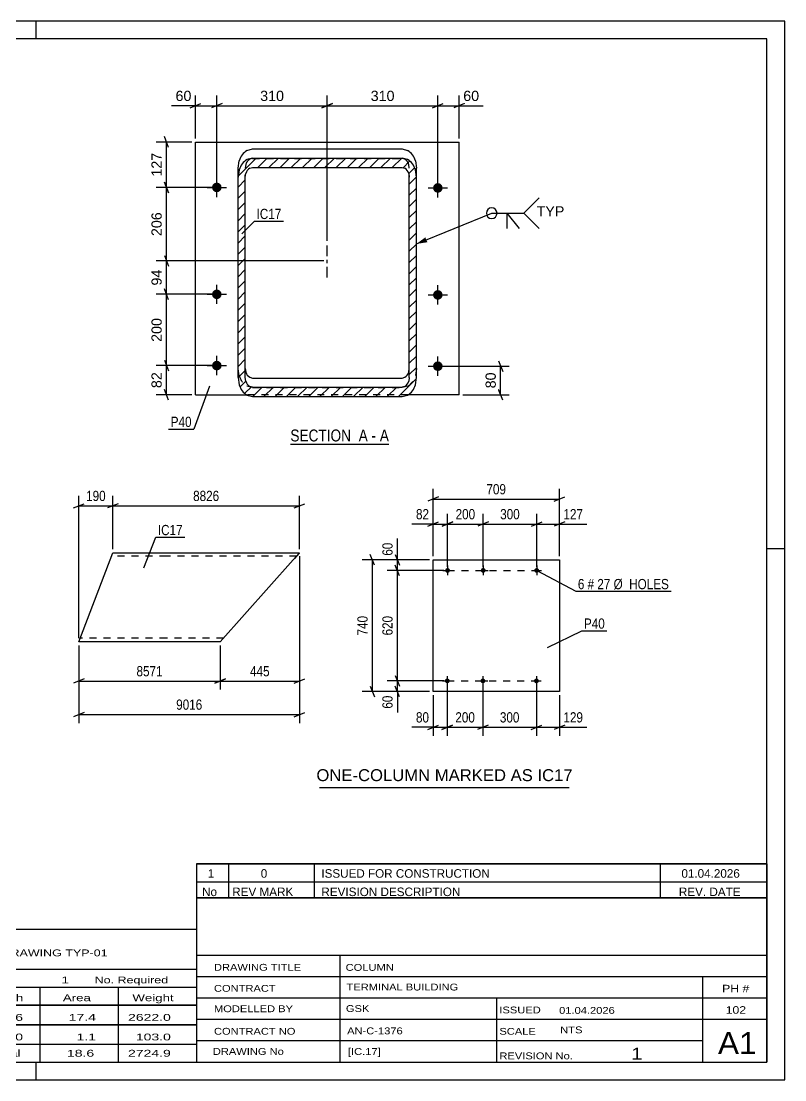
# Model space of a CAD drawing. Header units: millimetres. Extents: x 0 to 420, y 0 to 297.
# Drawn here: x 205.8 to 420, y 0 to 297 of the extents above; entities that cross this region are included whole.
import ezdxf

# ---------------------------------------------------------------- set-up
doc = ezdxf.new("R2010")
doc.units = ezdxf.units.MM
doc.linetypes.add('DXK_LINE_DOT2', pattern=[3.9198, 1.9599, -1.9599])
doc.linetypes.add('DXK_LINE_DOT3', pattern=[5.9187, 2.979, -0.9799, 0.9799, -0.9799])
doc.styles.add('Arial', font='ARIAL.TTF', dxfattribs={"height": 0.2})
doc.styles.add('Arial Narrow', font='ARIALN.TTF', dxfattribs={"height": 0.2})

# ---------------------------------------------------------------- blocks, each defined once
blk = doc.blocks.new('Unknown-762327961-1129')
at = {"color": 5, "linetype": 'Continuous'}
for p, q in [((420, 297), (0, 297)), ((210, 292), (210, 297)), ((420, 0), (420, 297)), ((415, 292), (5, 292)), ((415, 5), (415, 292)), ((420, 149), (415, 149)), ((5, 5), (415, 5)), ((210, 0), (210, 5)), ((0, 0), (420, 0))]:
    blk.add_line(p, q, dxfattribs=at)
blk = doc.blocks.new('Unknown-762327961-17 - 3512')
at = {"color": 6, "linetype": 'Continuous'}
blk.add_line((281.31, 178.35), (308.96, 178.35), dxfattribs=at)
at = {"color": 0, "linetype": 'Continuous'}
blk.add_wipeout([(299.42, 179.1), (299.42, 182.6), (281.31, 182.6), (281.31, 179.1)], dxfattribs=at)
at = {"color": 7, "linetype": 'Continuous', "style": 'Arial Narrow'}
blk.add_text('SECTION ', height=3.34, dxfattribs=at).set_placement((281.31, 179.1))
at = {"color": 0, "linetype": 'Continuous'}
blk.add_wipeout([(303.03, 179.1), (303.03, 182.6), (300.47, 182.6), (300.47, 179.1)], dxfattribs=at)
blk.add_wipeout([(305.35, 179.1), (305.35, 182.6), (304.08, 182.6), (304.08, 179.1)], dxfattribs=at)
at = {"color": 7, "linetype": 'Continuous', "style": 'Arial Narrow'}
blk.add_text('A', height=3.34, dxfattribs=at).set_placement((300.47, 179.1))
at = {"color": 0, "linetype": 'Continuous'}
blk.add_wipeout([(308.96, 179.1), (308.96, 182.6), (306.4, 182.6), (306.4, 179.1)], dxfattribs=at)
at = {"color": 7, "linetype": 'Continuous', "style": 'Arial Narrow'}
for s, p in [('A', (306.4, 179.1)), ('-', (304.08, 179.1))]:
    blk.add_text(s, height=3.34, dxfattribs=at).set_placement(p)
blk = doc.blocks.new('Part-762327961-3057 - 3056')
at = {"color": 2, "linetype": 'Continuous'}
for p, q in [((321.32, 108.91), (321.32, 145.91)), ((321.32, 145.91), (356.77, 145.91)), ((356.77, 145.91), (356.77, 108.91)), ((356.77, 108.91), (321.32, 108.91))]:
    blk.add_line(p, q, dxfattribs=at)
blk = doc.blocks.new('Bolt-762327961-3058 - 3056')
at = {"linetype": 'Continuous'}
for points in [[(325.4, 143.59, -1), (325.4, 142.24, -1)], [(335.4, 143.59, -1), (335.4, 142.24, -1)], [(350.4, 143.59, -1), (350.4, 142.24, -1)]]:
    blk.add_hatch(color=1, dxfattribs=at).paths.add_polyline_path(points)
at = {"color": 1, "linetype": 'Continuous'}
for p, q in [((324.05, 142.91), (326.75, 142.91)), ((325.4, 144.26), (325.4, 141.56)), ((334.05, 142.91), (336.75, 142.91)), ((335.4, 144.26), (335.4, 141.56)), ((349.05, 142.91), (351.75, 142.91)), ((350.4, 144.26), (350.4, 141.56))]:
    blk.add_line(p, q, dxfattribs=at)
blk = doc.blocks.new('Bolt-762327961-3059 - 3056')
at = {"linetype": 'Continuous'}
for points in [[(325.32, 112.59, -1), (325.32, 111.24, -1)], [(335.32, 112.59, -1), (335.32, 111.24, -1)], [(350.32, 112.59, -1), (350.32, 111.24, -1)]]:
    blk.add_hatch(color=1, dxfattribs=at).paths.add_polyline_path(points)
at = {"color": 1, "linetype": 'Continuous'}
for p, q in [((325.32, 113.26), (325.32, 110.56)), ((335.32, 113.26), (335.32, 110.56)), ((350.32, 113.26), (350.32, 110.56)), ((323.97, 111.91), (326.67, 111.91)), ((333.97, 111.91), (336.67, 111.91)), ((348.97, 111.91), (351.67, 111.91))]:
    blk.add_line(p, q, dxfattribs=at)
blk = doc.blocks.new('Part-762327961-3066 - 3065')
at = {"color": 2, "linetype": 'Continuous'}
for p, q in [((222, 122.89), (231.52, 147.89)), ((231.52, 147.89), (246.52, 147.89)), ((246.62, 147.89), (283.87, 147.89)), ((282.09, 145.89), (261.62, 122.89)), ((282.09, 145.89), (283.87, 147.89)), ((246.52, 122.89), (222, 122.89)), ((261.62, 122.89), (246.62, 122.89))]:
    blk.add_line(p, q, dxfattribs=at)
at = {"color": 7, "linetype": 'DXK_LINE_DOT2'}
for p, q in [((246.52, 146.89), (231.13, 146.89)), ((282.98, 146.89), (246.62, 146.89)), ((283.73, 147.74), (282.09, 145.89)), ((246.52, 123.89), (222.38, 123.89)), ((262.51, 123.89), (246.62, 123.89))]:
    blk.add_line(p, q, dxfattribs=at)
blk = doc.blocks.new('Part-762327961-3513 - 3512')
at = {"color": 2, "linetype": 'Continuous'}
for p, q in [((254.67, 192.21), (254.67, 263.1)), ((254.67, 263.1), (328.67, 263.1)), ((328.67, 192.21), (328.67, 263.1)), ((254.67, 192.21), (268.99, 192.21)), ((328.67, 192.21), (314.35, 192.21))]:
    blk.add_line(p, q, dxfattribs=at)
at = {"color": 7, "linetype": 'DXK_LINE_DOT2'}
blk.add_line((314.35, 192.21), (268.99, 192.21), dxfattribs=at)
blk = doc.blocks.new('Part-762327961-3514 - 3512')
at = {"linetype": 'Continuous'}
h = blk.add_hatch(dxfattribs=at)
h.set_pattern_fill('', scale=0.7, style=0, pattern_type=0)
h.set_pattern_definition([(45, (266.671, 197.0211), (-1.571545, 1.571545), [])])
h.paths.add_polyline_path([(266.67, 253.25), (266.67, 197.02), (266.98, 194.97), (267.84, 193.23), (269.14, 192.07), (270.67, 191.67), (312.67, 191.67), (314.2, 192.07), (315.5, 193.23), (316.37, 194.97), (316.67, 197.02), (316.67, 253.25), (316.37, 255.3), (315.5, 257.04), (314.2, 258.2), (312.67, 258.6), (270.67, 258.6), (269.14, 258.2), (267.84, 257.04), (266.98, 255.3)])
h.paths.add_polyline_path([(269.26, 255.14), (269.91, 255.72), (270.67, 255.93), (312.67, 255.93), (313.44, 255.72), (314.09, 255.14), (314.52, 254.27), (314.67, 253.25), (314.67, 197.02), (314.52, 196), (314.09, 195.13), (313.44, 194.55), (312.67, 194.34), (270.67, 194.34), (269.91, 194.55), (269.26, 195.13), (268.82, 196), (268.67, 197.02), (268.67, 253.25), (268.82, 254.27)])
at = {"color": 2, "linetype": 'Continuous'}
for p, q in [((269.14, 260.74), (270.67, 261.15)), ((270.67, 258.6), (269.14, 258.2)), ((270.67, 261.15), (312.67, 261.15)), ((270.67, 258.6), (312.67, 258.6)), ((312.67, 261.15), (314.2, 260.74)), ((314.2, 258.2), (312.67, 258.6)), ((266.67, 255.79), (266.98, 257.84)), ((266.67, 253.25), (266.67, 255.79)), ((269.91, 255.72), (270.67, 255.93)), ((270.67, 255.93), (312.67, 255.93)), ((312.67, 255.93), (313.44, 255.72)), ((316.37, 257.84), (316.67, 255.79)), ((316.67, 253.25), (316.67, 255.79)), ((266.98, 255.3), (266.67, 253.25)), ((266.67, 197.02), (266.67, 253.25)), ((268.67, 253.25), (268.82, 254.27)), ((268.67, 197.02), (268.67, 253.25)), ((314.52, 254.27), (314.67, 253.25)), ((314.67, 197.02), (314.67, 253.25)), ((316.67, 253.25), (316.37, 255.3)), ((316.67, 197.02), (316.67, 253.25)), ((268.67, 199.57), (268.82, 198.54)), ((314.52, 198.54), (314.67, 199.57)), ((266.67, 197.02), (266.98, 194.97)), ((268.82, 196), (268.67, 197.02)), ((269.91, 197.09), (270.67, 196.89)), ((270.67, 196.89), (312.67, 196.89)), ((312.67, 196.89), (313.44, 197.09)), ((314.67, 197.02), (314.52, 196)), ((316.37, 194.97), (316.67, 197.02)), ((270.67, 194.34), (269.91, 194.55)), ((270.67, 194.34), (312.67, 194.34)), ((313.44, 194.55), (312.67, 194.34)), ((269.14, 192.07), (270.67, 191.67)), ((270.67, 191.67), (312.67, 191.67)), ((312.67, 191.67), (314.2, 192.07))]:
    blk.add_line(p, q, dxfattribs=at)
at = {"color": 7, "linetype": 'DXK_LINE_DOT2'}
for p, q in [((270.67, 258.47), (269.91, 258.27)), ((270.67, 258.47), (312.67, 258.47)), ((313.44, 258.27), (312.67, 258.47)), ((268.82, 256.82), (268.67, 255.79)), ((268.67, 197.02), (268.67, 255.79)), ((314.67, 255.79), (314.52, 256.82)), ((314.67, 197.02), (314.67, 255.79)), ((266.67, 197.02), (266.67, 253.25)), ((316.67, 197.02), (316.67, 253.25)), ((266.98, 197.52), (266.67, 199.57)), ((316.67, 199.57), (316.37, 197.52)), ((270.67, 194.21), (269.14, 194.62)), ((270.67, 194.21), (312.67, 194.21)), ((314.2, 194.62), (312.67, 194.21))]:
    blk.add_line(p, q, dxfattribs=at)
at = {"color": 7, "linetype": 'DXK_LINE_DOT3'}
blk.add_line((291.67, 225.13), (291.67, 234.33), dxfattribs=at)
at = {"color": 2, "linetype": 'Continuous'}
for centre, radius, start, end in [((271.71, 256.57), 4.9, 121.5791, 164.9041), ((311.64, 256.57), 4.9, 15.0959, 58.4209), ((271.71, 254.02), 4.9, 121.5791, 164.9041), ((271.19, 253.64), 2.45, 121.5791, 164.9041), ((312.15, 253.64), 2.45, 15.0959, 58.4209), ((311.64, 254.02), 4.9, 15.0959, 58.4209), ((271.19, 199.18), 2.45, 195.0959, 238.4209), ((312.15, 199.18), 2.45, 301.5791, 344.9041), ((271.71, 196.25), 4.9, 195.0959, 238.4209), ((271.19, 196.63), 2.45, 195.0959, 238.4209), ((312.15, 196.63), 2.45, 301.5791, 344.9041), ((311.64, 196.25), 4.9, 301.5791, 344.9041)]:
    blk.add_arc(centre, radius, start, end, dxfattribs=at)
at = {"color": 7, "linetype": 'DXK_LINE_DOT2'}
for centre, radius, start, end in [((271.19, 256.18), 2.45, 121.5791, 164.9041), ((312.15, 256.18), 2.45, 15.0959, 58.4209), ((271.71, 198.79), 4.9, 195.0959, 238.4209), ((311.64, 198.79), 4.9, 301.5791, 344.9041)]:
    blk.add_arc(centre, radius, start, end, dxfattribs=at)
blk = doc.blocks.new('Bolt-762327961-3515 - 3512')
at = {"linetype": 'Continuous'}
for points in [[(259.32, 250.37, -1), (262.02, 250.37, -1)], [(259.32, 220.37, -1), (262.02, 220.37, -1)], [(259.32, 200.37, -1), (262.02, 200.37, -1)]]:
    blk.add_hatch(color=1, dxfattribs=at).paths.add_polyline_path(points)
at = {"color": 1, "linetype": 'Continuous'}
for p, q in [((260.67, 247.67), (260.67, 253.07)), ((257.97, 250.37), (263.37, 250.37)), ((260.67, 217.67), (260.67, 223.07)), ((257.97, 220.37), (263.37, 220.37)), ((260.67, 197.67), (260.67, 203.07)), ((257.97, 200.37), (263.37, 200.37))]:
    blk.add_line(p, q, dxfattribs=at)
blk = doc.blocks.new('Bolt-762327961-3516 - 3512')
at = {"linetype": 'Continuous'}
for points in [[(321.32, 250.21, -1), (324.02, 250.21, -1)], [(321.32, 220.21, -1), (324.02, 220.21, -1)], [(321.32, 200.21, -1), (324.02, 200.21, -1)]]:
    blk.add_hatch(color=1, dxfattribs=at).paths.add_polyline_path(points)
at = {"color": 1, "linetype": 'Continuous'}
for p, q in [((322.67, 247.51), (322.67, 252.91)), ((319.97, 250.21), (325.37, 250.21)), ((322.67, 217.51), (322.67, 222.91)), ((319.97, 220.21), (325.37, 220.21)), ((322.67, 197.51), (322.67, 202.91)), ((319.97, 200.21), (325.37, 200.21))]:
    blk.add_line(p, q, dxfattribs=at)
blk = doc.blocks.new('Line-762327961-3484 - 3056')
at = {"color": 1, "linetype": 'DXK_LINE_DOT2'}
blk.add_line((325.32, 111.91), (348.97, 111.91), dxfattribs=at)
blk = doc.blocks.new('Line-762327961-3496 - 3056')
at = {"color": 1, "linetype": 'DXK_LINE_DOT2'}
blk.add_line((325.4, 142.91), (350.4, 142.91), dxfattribs=at)
blk = doc.blocks.new('StraightDimension-762327961-3090 - 3056')
at = {"color": 7, "linetype": 'Continuous'}
for p, q in [((325.32, 110.91), (325.32, 96.51)), ((321.32, 107.91), (321.32, 96.51)), ((319.82, 98.31), (322.82, 99.51)), ((321.32, 98.91), (325.32, 98.91)), ((326.82, 99.51), (323.82, 98.31))]:
    blk.add_line(p, q, dxfattribs=at)
at = {"color": 0}
blk.add_wipeout([(320.8, 99.66), (320.8, 103.86), (315.94, 103.86), (315.94, 99.66)], dxfattribs=at)
at = {"color": 7, "linetype": 'Continuous'}
blk.add_line((321.32, 98.91), (315.42, 98.91), dxfattribs=at)
blk.add_line((321.32, 98.91), (315.42, 98.91), dxfattribs=at)
at = {"color": 3, "style": 'Arial Narrow'}
blk.add_text('80', height=2.863, dxfattribs=at).set_placement((316.54, 100.26))
blk = doc.blocks.new('StraightDimension-762327961-3106 - 3056')
at = {"color": 7, "linetype": 'Continuous'}
for p, q in [((321.32, 146.91), (321.32, 158.76)), ((325.4, 143.91), (325.4, 158.76)), ((319.82, 155.31), (322.82, 156.51)), ((321.32, 155.91), (325.4, 155.91)), ((326.9, 156.51), (323.9, 155.31))]:
    blk.add_line(p, q, dxfattribs=at)
at = {"color": 0}
blk.add_wipeout([(320.8, 156.66), (320.8, 160.86), (315.94, 160.86), (315.94, 156.66)], dxfattribs=at)
at = {"color": 7, "linetype": 'Continuous'}
blk.add_line((321.32, 155.91), (315.42, 155.91), dxfattribs=at)
blk.add_line((321.32, 155.91), (315.42, 155.91), dxfattribs=at)
at = {"color": 3, "style": 'Arial Narrow'}
blk.add_text('82', height=2.863, dxfattribs=at).set_placement((316.54, 157.26))
blk = doc.blocks.new('StraightDimension-762327961-3071 - 3056')
at = {"color": 7, "linetype": 'Continuous'}
for p, q in [((320.32, 145.91), (308.47, 145.91)), ((310.72, 147.41), (311.92, 144.41)), ((311.32, 142.91), (311.32, 145.91)), ((324.4, 142.91), (308.47, 142.91)), ((311.92, 141.41), (310.72, 144.41))]:
    blk.add_line(p, q, dxfattribs=at)
at = {"color": 0}
blk.add_wipeout([(310.57, 151.3), (306.37, 151.3), (306.37, 146.44), (310.57, 146.44)], dxfattribs=at)
at = {"color": 7, "linetype": 'Continuous'}
blk.add_line((311.32, 145.91), (311.32, 151.82), dxfattribs=at)
blk.add_line((311.32, 145.91), (311.32, 151.82), dxfattribs=at)
at = {"color": 3, "style": 'Arial Narrow'}
blk.add_text('60', height=2.863, rotation=90.0002, dxfattribs=at).set_placement((309.97, 147.04))
blk = doc.blocks.new('StraightDimension-762327961-3072 - 3056')
at = {"color": 7, "linetype": 'Continuous'}
for p, q in [((324.4, 142.91), (308.47, 142.91)), ((311.92, 141.41), (310.72, 144.41)), ((311.32, 111.91), (311.32, 142.91)), ((310.72, 113.41), (311.92, 110.41)), ((324.32, 111.91), (308.47, 111.91))]:
    blk.add_line(p, q, dxfattribs=at)
at = {"color": 0}
blk.add_wipeout([(310.57, 130.76), (306.37, 130.76), (306.37, 124.07), (310.57, 124.07)], dxfattribs=at)
at = {"color": 3, "style": 'Arial Narrow'}
blk.add_text('620', height=2.863, rotation=90.0002, dxfattribs=at).set_placement((309.97, 124.67))
blk = doc.blocks.new('StraightDimension-762327961-3073 - 3056')
at = {"color": 7, "linetype": 'Continuous'}
for p, q in [((310.72, 113.41), (311.92, 110.41)), ((324.32, 111.91), (308.47, 111.91)), ((311.92, 107.41), (310.72, 110.41)), ((311.32, 108.91), (311.32, 111.91)), ((320.32, 108.91), (308.47, 108.91))]:
    blk.add_line(p, q, dxfattribs=at)
at = {"color": 0}
blk.add_wipeout([(310.57, 108.39), (306.37, 108.39), (306.37, 103.53), (310.57, 103.53)], dxfattribs=at)
at = {"color": 7, "linetype": 'Continuous'}
blk.add_line((311.32, 108.91), (311.32, 103.01), dxfattribs=at)
blk.add_line((311.32, 108.91), (311.32, 103.01), dxfattribs=at)
at = {"color": 3, "style": 'Arial Narrow'}
blk.add_text('60', height=2.863, rotation=90.0002, dxfattribs=at).set_placement((309.97, 104.13))
blk = doc.blocks.new('StraightDimension-762327961-3083 - 3056')
at = {"color": 7, "linetype": 'Continuous'}
for p, q in [((320.32, 145.91), (301.47, 145.91)), ((304.92, 144.41), (303.72, 147.41)), ((304.32, 108.91), (304.32, 145.91)), ((303.72, 110.41), (304.92, 107.41)), ((320.32, 108.91), (301.47, 108.91))]:
    blk.add_line(p, q, dxfattribs=at)
at = {"color": 0}
blk.add_wipeout([(303.57, 130.76), (299.37, 130.76), (299.37, 124.07), (303.57, 124.07)], dxfattribs=at)
at = {"color": 3, "style": 'Arial Narrow'}
blk.add_text('740', height=2.863, rotation=90.0002, dxfattribs=at).set_placement((302.97, 124.67))
blk = doc.blocks.new('StraightDimension-762327961-3087 - 3056')
at = {"color": 7, "linetype": 'Continuous'}
for p, q in [((350.32, 110.91), (350.32, 96.51)), ((356.77, 107.91), (356.77, 96.51)), ((348.82, 98.31), (351.82, 99.51)), ((350.32, 98.91), (356.77, 98.91)), ((358.27, 99.51), (355.27, 98.31))]:
    blk.add_line(p, q, dxfattribs=at)
at = {"color": 0}
blk.add_wipeout([(363.98, 99.66), (363.98, 103.86), (357.3, 103.86), (357.3, 99.66)], dxfattribs=at)
at = {"color": 7, "linetype": 'Continuous'}
blk.add_line((356.77, 98.91), (364.5, 98.91), dxfattribs=at)
blk.add_line((356.77, 98.91), (364.5, 98.91), dxfattribs=at)
at = {"color": 3, "style": 'Arial Narrow'}
blk.add_text('129', height=2.863, dxfattribs=at).set_placement((357.9, 100.26))
blk = doc.blocks.new('StraightDimension-762327961-3088 - 3056')
at = {"color": 7, "linetype": 'Continuous'}
for p, q in [((335.32, 110.91), (335.32, 96.51)), ((350.32, 110.91), (350.32, 96.51)), ((336.82, 99.51), (333.82, 98.31)), ((335.32, 98.91), (350.32, 98.91)), ((348.82, 98.31), (351.82, 99.51))]:
    blk.add_line(p, q, dxfattribs=at)
at = {"color": 0}
blk.add_wipeout([(346.17, 99.66), (346.17, 103.86), (339.48, 103.86), (339.48, 99.66)], dxfattribs=at)
at = {"color": 3, "style": 'Arial Narrow'}
blk.add_text('300', height=2.863, dxfattribs=at).set_placement((340.08, 100.26))
blk = doc.blocks.new('StraightDimension-762327961-3089 - 3056')
at = {"color": 7, "linetype": 'Continuous'}
for p, q in [((325.32, 110.91), (325.32, 96.51)), ((335.32, 110.91), (335.32, 96.51)), ((323.82, 98.31), (326.82, 99.51)), ((325.32, 98.91), (335.32, 98.91)), ((336.82, 99.51), (333.82, 98.31))]:
    blk.add_line(p, q, dxfattribs=at)
at = {"color": 0}
blk.add_wipeout([(333.67, 99.66), (333.67, 103.86), (326.98, 103.86), (326.98, 99.66)], dxfattribs=at)
at = {"color": 3, "style": 'Arial Narrow'}
blk.add_text('200', height=2.863, dxfattribs=at).set_placement((327.58, 100.26))
blk = doc.blocks.new('StraightDimension-762327961-3103 - 3056')
at = {"color": 7, "linetype": 'Continuous'}
for p, q in [((350.4, 143.91), (350.4, 158.76)), ((356.77, 146.91), (356.77, 158.76)), ((348.9, 155.31), (351.9, 156.51)), ((350.4, 155.91), (356.77, 155.91)), ((358.27, 156.51), (355.27, 155.31))]:
    blk.add_line(p, q, dxfattribs=at)
at = {"color": 0}
blk.add_wipeout([(363.98, 156.66), (363.98, 160.86), (357.3, 160.86), (357.3, 156.66)], dxfattribs=at)
at = {"color": 7, "linetype": 'Continuous'}
blk.add_line((356.77, 155.91), (364.5, 155.91), dxfattribs=at)
blk.add_line((356.77, 155.91), (364.5, 155.91), dxfattribs=at)
at = {"color": 3, "style": 'Arial Narrow'}
blk.add_text('127', height=2.863, dxfattribs=at).set_placement((357.9, 157.26))
blk = doc.blocks.new('StraightDimension-762327961-3104 - 3056')
at = {"color": 7, "linetype": 'Continuous'}
for p, q in [((335.4, 143.91), (335.4, 158.76)), ((350.4, 143.91), (350.4, 158.76)), ((336.9, 156.51), (333.9, 155.31)), ((335.4, 155.91), (350.4, 155.91)), ((348.9, 155.31), (351.9, 156.51))]:
    blk.add_line(p, q, dxfattribs=at)
at = {"color": 0}
blk.add_wipeout([(346.24, 156.66), (346.24, 160.86), (339.56, 160.86), (339.56, 156.66)], dxfattribs=at)
at = {"color": 3, "style": 'Arial Narrow'}
blk.add_text('300', height=2.863, dxfattribs=at).set_placement((340.16, 157.26))
blk = doc.blocks.new('StraightDimension-762327961-3105 - 3056')
at = {"color": 7, "linetype": 'Continuous'}
for p, q in [((325.4, 143.91), (325.4, 158.76)), ((335.4, 143.91), (335.4, 158.76)), ((323.9, 155.31), (326.9, 156.51)), ((325.4, 155.91), (335.4, 155.91)), ((336.9, 156.51), (333.9, 155.31))]:
    blk.add_line(p, q, dxfattribs=at)
at = {"color": 0}
blk.add_wipeout([(333.74, 156.66), (333.74, 160.86), (327.06, 160.86), (327.06, 156.66)], dxfattribs=at)
at = {"color": 3, "style": 'Arial Narrow'}
blk.add_text('200', height=2.863, dxfattribs=at).set_placement((327.66, 157.26))
blk = doc.blocks.new('StraightDimension-762327961-3119 - 3056')
at = {"color": 7, "linetype": 'Continuous'}
for p, q in [((322.82, 163.51), (319.82, 162.31)), ((321.32, 146.91), (321.32, 165.76)), ((355.27, 162.31), (358.27, 163.51)), ((356.77, 146.91), (356.77, 165.76)), ((321.32, 162.91), (356.77, 162.91))]:
    blk.add_line(p, q, dxfattribs=at)
at = {"color": 0}
blk.add_wipeout([(342.39, 163.66), (342.39, 167.86), (335.7, 167.86), (335.7, 163.66)], dxfattribs=at)
at = {"color": 3, "style": 'Arial Narrow'}
blk.add_text('709', height=2.863, dxfattribs=at).set_placement((336.3, 164.26))
blk = doc.blocks.new('StraightDimension-762327961-3400 - 3065')
at = {"color": 7, "linetype": 'Continuous'}
for p, q in [((283.87, 146.89), (283.87, 109.46)), ((261.62, 121.89), (261.62, 109.46)), ((263.12, 112.46), (260.12, 111.26)), ((261.62, 111.86), (283.87, 111.86)), ((282.37, 111.26), (285.37, 112.46))]:
    blk.add_line(p, q, dxfattribs=at)
at = {"color": 0}
blk.add_wipeout([(276.08, 112.61), (276.08, 116.81), (269.4, 116.81), (269.4, 112.61)], dxfattribs=at)
at = {"color": 3, "style": 'Arial Narrow'}
blk.add_text('445', height=2.863, dxfattribs=at).set_placement((270, 113.21))
blk = doc.blocks.new('StraightDimension-762327961-3143 - 3065')
at = {"color": 7, "linetype": 'Continuous'}
for p, q in [((283.87, 146.89), (283.87, 100.08)), ((222, 121.89), (222, 100.08)), ((223.5, 103.08), (220.5, 101.88)), ((222, 102.48), (283.87, 102.48)), ((282.37, 101.88), (285.37, 103.08))]:
    blk.add_line(p, q, dxfattribs=at)
at = {"color": 0}
blk.add_wipeout([(257.19, 103.23), (257.19, 107.43), (248.68, 107.43), (248.68, 103.23)], dxfattribs=at)
at = {"color": 3, "style": 'Arial Narrow'}
blk.add_text('9016', height=2.863, dxfattribs=at).set_placement((249.28, 103.83))
blk = doc.blocks.new('StraightDimension-762327961-3373 - 3065')
at = {"color": 7, "linetype": 'Continuous'}
for p, q in [((231.52, 148.89), (231.52, 163.88)), ((283.87, 148.89), (283.87, 163.88)), ((233.02, 161.63), (230.02, 160.43)), ((231.52, 161.03), (283.87, 161.03)), ((282.37, 160.43), (285.37, 161.63))]:
    blk.add_line(p, q, dxfattribs=at)
at = {"color": 0}
blk.add_wipeout([(261.95, 161.78), (261.95, 165.98), (253.43, 165.98), (253.43, 161.78)], dxfattribs=at)
at = {"color": 3, "style": 'Arial Narrow'}
blk.add_text('8826', height=2.863, dxfattribs=at).set_placement((254.03, 162.38))
blk = doc.blocks.new('StraightDimension-762327961-3374 - 3065')
at = {"color": 7, "linetype": 'Continuous'}
for p, q in [((222, 123.89), (222, 163.88)), ((231.52, 148.89), (231.52, 163.88)), ((220.5, 160.43), (223.5, 161.63)), ((222, 161.03), (231.52, 161.03)), ((233.02, 161.63), (230.02, 160.43))]:
    blk.add_line(p, q, dxfattribs=at)
at = {"color": 0}
blk.add_wipeout([(230.1, 161.78), (230.1, 165.98), (223.42, 165.98), (223.42, 161.78)], dxfattribs=at)
at = {"color": 3, "style": 'Arial Narrow'}
blk.add_text('190', height=2.863, dxfattribs=at).set_placement((224.02, 162.38))
blk = doc.blocks.new('StraightDimension-762327961-3401 - 3065')
at = {"color": 7, "linetype": 'Continuous'}
for p, q in [((222, 121.89), (222, 109.46)), ((261.62, 121.89), (261.62, 109.46)), ((223.5, 112.46), (220.5, 111.26)), ((222, 111.86), (261.62, 111.86)), ((260.12, 111.26), (263.12, 112.46))]:
    blk.add_line(p, q, dxfattribs=at)
at = {"color": 0}
blk.add_wipeout([(246.06, 112.61), (246.06, 116.81), (237.55, 116.81), (237.55, 112.61)], dxfattribs=at)
at = {"color": 3, "style": 'Arial Narrow'}
blk.add_text('8571', height=2.863, dxfattribs=at).set_placement((238.15, 113.21))
blk = doc.blocks.new('StraightDimension-762327961-3582 - 3512')
at = {"color": 7, "linetype": 'Continuous'}
for p, q in [((247.16, 261.6), (245.96, 264.6)), ((253.67, 263.1), (243.71, 263.1)), ((246.56, 250.37), (246.56, 263.1)), ((259.67, 250.37), (243.71, 250.37)), ((245.96, 251.87), (247.16, 248.87))]:
    blk.add_line(p, q, dxfattribs=at)
at = {"color": 0}
blk.add_wipeout([(245.81, 260.67), (241.61, 260.67), (241.61, 252.8), (245.81, 252.8)], dxfattribs=at)
at = {"color": 3, "style": 'Arial'}
blk.add_text('127', height=2.865, rotation=90.0002, dxfattribs=at).set_placement((245.21, 253.4))
blk = doc.blocks.new('StraightDimension-762327961-3523 - 3512')
at = {"color": 7, "linetype": 'Continuous'}
for p, q in [((321.17, 272.66), (324.17, 273.86)), ((322.67, 251.21), (322.67, 276.11)), ((322.67, 273.26), (328.67, 273.26)), ((330.17, 273.86), (327.17, 272.66)), ((328.67, 264.1), (328.67, 276.11))]:
    blk.add_line(p, q, dxfattribs=at)
at = {"color": 0}
blk.add_wipeout([(334.84, 274.01), (334.84, 278.21), (329.2, 278.21), (329.2, 274.01)], dxfattribs=at)
at = {"color": 7, "linetype": 'Continuous'}
blk.add_line((328.67, 273.26), (335.37, 273.26), dxfattribs=at)
blk.add_line((328.67, 273.26), (335.37, 273.26), dxfattribs=at)
at = {"color": 3, "style": 'Arial'}
blk.add_text('60', height=2.865, dxfattribs=at).set_placement((329.8, 274.61))
blk = doc.blocks.new('StraightDimension-762327961-3524 - 3512')
at = {"color": 7, "linetype": 'Continuous'}
for p, q in [((293.17, 273.86), (290.17, 272.66)), ((291.67, 235.33), (291.67, 276.11)), ((291.67, 273.26), (322.67, 273.26)), ((321.17, 272.66), (324.17, 273.86)), ((322.67, 251.21), (322.67, 276.11))]:
    blk.add_line(p, q, dxfattribs=at)
at = {"color": 0}
blk.add_wipeout([(311.11, 274.01), (311.11, 278.21), (303.24, 278.21), (303.24, 274.01)], dxfattribs=at)
at = {"color": 3, "style": 'Arial'}
blk.add_text('310', height=2.865, dxfattribs=at).set_placement((303.84, 274.61))
blk = doc.blocks.new('StraightDimension-762327961-3525 - 3512')
at = {"color": 7, "linetype": 'Continuous'}
for p, q in [((262.17, 273.86), (259.17, 272.66)), ((260.67, 251.37), (260.67, 276.11)), ((260.67, 273.26), (291.67, 273.26)), ((290.17, 272.66), (293.17, 273.86)), ((291.67, 235.33), (291.67, 276.11))]:
    blk.add_line(p, q, dxfattribs=at)
at = {"color": 0}
blk.add_wipeout([(280.11, 274.01), (280.11, 278.21), (272.24, 278.21), (272.24, 274.01)], dxfattribs=at)
at = {"color": 3, "style": 'Arial'}
blk.add_text('310', height=2.865, dxfattribs=at).set_placement((272.84, 274.61))
blk = doc.blocks.new('StraightDimension-762327961-3526 - 3512')
at = {"color": 7, "linetype": 'Continuous'}
for p, q in [((253.17, 272.66), (256.17, 273.86)), ((254.67, 264.1), (254.67, 276.11)), ((254.67, 273.26), (260.67, 273.26)), ((262.17, 273.86), (259.17, 272.66)), ((260.67, 251.37), (260.67, 276.11))]:
    blk.add_line(p, q, dxfattribs=at)
at = {"color": 0}
blk.add_wipeout([(254.15, 274.01), (254.15, 278.21), (248.5, 278.21), (248.5, 274.01)], dxfattribs=at)
at = {"color": 7, "linetype": 'Continuous'}
blk.add_line((254.67, 273.26), (247.97, 273.26), dxfattribs=at)
blk.add_line((254.67, 273.26), (247.97, 273.26), dxfattribs=at)
at = {"color": 3, "style": 'Arial'}
blk.add_text('60', height=2.865, dxfattribs=at).set_placement((249.1, 274.61))
blk = doc.blocks.new('StraightDimension-762327961-3583 - 3512')
at = {"color": 7, "linetype": 'Continuous'}
for p, q in [((259.67, 250.37), (243.71, 250.37)), ((247.16, 248.87), (245.96, 251.87)), ((246.56, 229.73), (246.56, 250.37)), ((290.67, 229.73), (243.71, 229.73)), ((245.96, 231.23), (247.16, 228.23))]:
    blk.add_line(p, q, dxfattribs=at)
at = {"color": 0}
blk.add_wipeout([(245.81, 243.98), (241.61, 243.98), (241.61, 236.11), (245.81, 236.11)], dxfattribs=at)
at = {"color": 3, "style": 'Arial'}
blk.add_text('206', height=2.865, rotation=90.0002, dxfattribs=at).set_placement((245.21, 236.71))
blk = doc.blocks.new('StraightDimension-762327961-3584 - 3512')
at = {"color": 7, "linetype": 'Continuous'}
for p, q in [((290.67, 229.73), (243.71, 229.73)), ((245.96, 231.23), (247.16, 228.23)), ((246.56, 220.37), (246.56, 229.73)), ((259.67, 220.37), (243.71, 220.37)), ((247.16, 218.87), (245.96, 221.87))]:
    blk.add_line(p, q, dxfattribs=at)
at = {"color": 0}
blk.add_wipeout([(245.81, 227.87), (241.61, 227.87), (241.61, 222.23), (245.81, 222.23)], dxfattribs=at)
at = {"color": 3, "style": 'Arial'}
blk.add_text('94', height=2.865, rotation=90.0002, dxfattribs=at).set_placement((245.21, 222.83))
blk = doc.blocks.new('StraightDimension-762327961-3585 - 3512')
at = {"color": 7, "linetype": 'Continuous'}
for p, q in [((259.67, 220.37), (243.71, 220.37)), ((247.16, 218.87), (245.96, 221.87)), ((246.56, 200.37), (246.56, 220.37)), ((259.67, 200.37), (243.71, 200.37)), ((245.96, 201.87), (247.16, 198.87))]:
    blk.add_line(p, q, dxfattribs=at)
at = {"color": 0}
blk.add_wipeout([(245.81, 214.3), (241.61, 214.3), (241.61, 206.43), (245.81, 206.43)], dxfattribs=at)
at = {"color": 3, "style": 'Arial'}
blk.add_text('200', height=2.865, rotation=90.0002, dxfattribs=at).set_placement((245.21, 207.03))
blk = doc.blocks.new('StraightDimension-762327961-3586 - 3512')
at = {"color": 7, "linetype": 'Continuous'}
for p, q in [((259.67, 200.37), (243.71, 200.37)), ((245.96, 201.87), (247.16, 198.87)), ((246.56, 192.21), (246.56, 200.37)), ((247.16, 190.71), (245.96, 193.71)), ((253.67, 192.21), (243.71, 192.21))]:
    blk.add_line(p, q, dxfattribs=at)
at = {"color": 0}
blk.add_wipeout([(245.81, 199.11), (241.61, 199.11), (241.61, 193.46), (245.81, 193.46)], dxfattribs=at)
at = {"color": 3, "style": 'Arial'}
blk.add_text('82', height=2.865, rotation=90.0002, dxfattribs=at).set_placement((245.21, 194.06))
blk = doc.blocks.new('StraightDimension-762327961-4001 - 3512')
at = {"color": 7, "linetype": 'Continuous'}
for p, q in [((323.67, 200.21), (342.67, 200.21)), ((339.67, 201.71), (340.87, 198.71)), ((340.27, 192.21), (340.27, 200.21)), ((340.87, 190.71), (339.67, 193.71)), ((329.67, 192.21), (342.67, 192.21))]:
    blk.add_line(p, q, dxfattribs=at)
at = {"color": 0}
blk.add_wipeout([(339.52, 199.03), (335.32, 199.03), (335.32, 193.39), (339.52, 193.39)], dxfattribs=at)
at = {"color": 3, "style": 'Arial'}
blk.add_text('80', height=2.865, rotation=90.0002, dxfattribs=at).set_placement((338.92, 193.99))
blk = doc.blocks.new('Unknown-762327961-4024')
at = {"color": 7, "linetype": 'Continuous'}
blk.add_line((289.5, 82.05), (359.5, 82.05), dxfattribs=at)
at = {"color": 7, "style": 'Arial'}
blk.add_text('ONE-COLUMN MARKED AS IC17', height=3.3428, dxfattribs=at).set_placement((288.61, 83.8))
blk = doc.blocks.new('Unknown-762327961-4021')
at = {"color": 7, "linetype": 'Continuous'}
for p, q in [((255, 51.05), (255, 5)), ((255, 51.05), (415, 51.05)), ((415, 51), (415, 5)), ((255, 35), (415, 35)), ((295.14, 35), (295.14, 5)), ((255, 29), (415, 29)), ((397, 5.05), (397, 29.05)), ((255, 23), (415, 23)), ((339.14, 23), (339.14, 5)), ((255, 17), (415, 17)), ((255, 11), (397, 11)), ((255, 5), (415, 5))]:
    blk.add_line(p, q, dxfattribs=at)
at = {"color": 7, "style": 'Arial Narrow'}
for s, height, width, p in [('DRAWING TITLE', 1.9089, 1.425378, (259.88, 30.61)), ('COLUMN', 1.909, 1.425378, (296.81, 30.59)), ('TERMINAL BUILDING', 1.9089, 1.425378, (297.06, 25.07)), ('CONTRACT', 1.909, 1.425378, (259.88, 24.71)), ('MODELLED BY', 1.9089, 1.425378, (259.88, 18.98)), ('GSK', 1.909, 1.425378, (296.88, 19.04)), ('ISSUED', 1.909, 1.425378, (339.94, 18.64)), ('01.04.2026', 1.909, 1.425378, (356.69, 18.52)), ('CONTRACT NO', 1.9089, 1.425378, (259.88, 12.66)), ('AN-C-1376', 1.909, 1.425378, (297.23, 12.78)), ('SCALE', 1.909, 1.425378, (339.94, 12.65)), ('A1', 6.204, 1.25, (401.24, 7.2)), ('DRAWING No', 1.909, 1.425378, (259.56, 7)), ('[IC.17]', 1.909, 1.425378, (297.46, 6.99)), ('1', 3.34, 1.5, (376.91, 5.68)), ('REVISION No.', 1.9089, 1.425378, (339.94, 5.77))]:
    blk.add_text(s, height=height, dxfattribs=dict(at, width=width)).set_placement(p)
at = {"color": 7, "linetype": 'Continuous', "style": 'Arial Narrow'}
for s, height, width, p in [('PH #', 2.1, 1.42538, (402.4, 24.55)), ('102', 2.1, 1.42538, (403.41, 18.55)), ('NTS', 1.909, 1.425378, (357, 13.05))]:
    blk.add_text(s, height=height, dxfattribs=dict(at, width=width)).set_placement(p)
blk = doc.blocks.new('Unknown-762327961-4022')
at = {"color": 7, "linetype": 'Continuous'}
for p, q in [((255, 60.55), (415, 60.55)), ((415, 60.55), (255, 60.55)), ((255, 60.55), (255, 55.55)), ((264, 60.55), (264, 55.55)), ((288, 60.55), (288, 55.55)), ((385, 60.55), (385, 55.55)), ((415, 60.55), (415, 55.55)), ((255, 55.55), (415, 55.55)), ((255, 55.55), (255, 51.05)), ((255, 55.55), (415, 55.55)), ((264, 55.55), (264, 51.05)), ((288, 55.55), (288, 51.05)), ((385, 55.55), (385, 51.05)), ((415, 55.55), (415, 51.05)), ((415, 51.05), (255, 51.05))]:
    blk.add_line(p, q, dxfattribs=at)
at = {"color": 7, "linetype": 'Continuous', "style": 'Arial Narrow'}
for s, height, width, p in [('1', 2.39, 1.196471, (258.16, 56.7)), ('0', 2.39, 1.196471, (273, 56.7)), ('ISSUED FOR CONSTRUCTION', 2.3861, 1.196471, (290, 56.7)), ('01.04.2026', 2.386, 1.196471, (391, 56.7)), ('No', 2.386, 1.2, (256.54, 51.55)), ('REV MARK', 2.386, 1.2, (265, 51.55)), ('REVISION DESCRIPTION', 2.3861, 1.2, (290, 51.55)), ('REV. DATE', 2.386, 1.2, (390.28, 51.55))]:
    blk.add_text(s, height=height, dxfattribs=dict(at, width=width)).set_placement(p)
blk = doc.blocks.new('Unknown-762327961-4023')
at = {"color": 7, "linetype": 'Continuous'}
for p, q in [((95, 42.25), (255, 42.25)), ((95, 31), (95, 42.25)), ((255, 42.25), (255, 31)), ((95, 31), (255, 31)), ((95, 31), (95, 26)), ((255, 31), (255, 26)), ((95, 26), (255, 26)), ((95, 26), (95, 21)), ((119, 26), (119, 21)), ((154.5, 26), (154.5, 21)), ((180.5, 26), (180.5, 21)), ((193.5, 26), (193.5, 21)), ((211, 26), (211, 21)), ((233, 26), (233, 21)), ((255, 26), (255, 21)), ((95, 21), (255, 21)), ((95, 20.95), (95, 15.55)), ((95, 20.95), (255, 20.95)), ((119, 21), (119, 15.5)), ((154.5, 21), (154.5, 15.5)), ((180.5, 21), (180.5, 15.5)), ((193.5, 21), (193.5, 15.5)), ((211, 21), (211, 15.5)), ((233, 21), (233, 15.5)), ((255, 20.95), (255, 15.55)), ((95, 15.55), (255, 15.55)), ((95, 15.45), (95, 10.05)), ((95, 15.45), (255, 15.45)), ((119, 15.5), (119, 10)), ((154.5, 15.5), (154.5, 10)), ((180.5, 15.5), (180.5, 10)), ((193.5, 15.5), (193.5, 10)), ((211, 15.5), (211, 10)), ((233, 15.5), (233, 10)), ((255, 15.45), (255, 10.05)), ((95, 10.05), (255, 10.05)), ((95, 10), (255, 10)), ((95, 10), (95, 5)), ((211, 10), (211, 5)), ((233, 10), (233, 5)), ((255, 10), (255, 5)), ((95, 5), (255, 5))]:
    blk.add_line(p, q, dxfattribs=at)
at = {"color": 7, "style": 'Arial Narrow'}
for s, height, width, p in [('GENERAL NOTES & WELD DETAILS :', 2.8633, 1.4, (96.15, 34.56)), ('REFER TYP DRAWING TYP-01', 1.9089, 1.6, (179.7, 34.66)), ("MATERIAL LIST FOR ASSEMBLY MK'D", 1.9089, 1.6, (96.15, 27.06)), ('IC17', 1.909, 1.794707, (190.65, 26.97)), ('1', 1.91, 1.794707, (217.08, 27.06)), ('No. Required', 1.9089, 1.6, (226.41, 27.06)), ('Mark', 1.909, 1.7, (96.34, 22)), ('Profile', 1.909, 1.7, (129.41, 22)), ('Material', 1.909, 1.7, (159.54, 22.06)), ('No.', 1.909, 1.7, (184.5, 22.06)), ('Length', 1.909, 1.7, (195, 22.06)), ('Area', 1.909, 1.7, (217.5, 22.06)), ('Weight', 1.909, 1.7, (237, 22.06))]:
    blk.add_text(s, height=height, dxfattribs=dict(at, width=width)).set_placement(p)
at = {"color": 7, "linetype": 'Continuous', "style": 'Arial Narrow'}
for s, height, width, p in [('IC17', 1.909, 1.794707, (96.5, 16.56)), ('SHS500*20', 1.909, 1.794707, (121, 16.56)), ('E350', 1.909, 1.794707, (160.74, 16.56)), ('1', 1.91, 1.794707, (184.86, 16.56)), ('9016', 1.909, 1.794707, (197.58, 16.56)), ('17.4', 1.909, 1.794707, (219.13, 16.56)), ('2622.0', 1.909, 1.794707, (235.77, 16.56)), ('P40', 1.909, 1.794707, (96.5, 11.06)), ('PL25*709', 1.909, 1.794707, (121, 11.06)), ('E350', 1.909, 1.794707, (160.74, 11.06)), ('1', 1.91, 1.794707, (184.86, 11.06)), ('740', 1.909, 1.794707, (199.77, 11.06)), ('1.1', 1.909, 1.794707, (221.32, 11.06)), ('103.0', 1.909, 1.794707, (237.96, 11.06)), ('Total', 1.909, 1.7, (197.33, 6.5)), ('18.6', 1.909, 1.794707, (218.64, 6.5)), ('2724.9', 1.909, 1.794707, (235.77, 6.5))]:
    blk.add_text(s, height=height, dxfattribs=dict(at, width=width)).set_placement(p)
blk = doc.blocks.new('MarkSet-762327961-3353 - 3056')
at = {"color": 0}
blk.add_wipeout([(363.78, 137.65), (363.78, 140.65), (361.95, 140.65), (361.95, 137.65)], dxfattribs=at)
blk.add_wipeout([(363.78, 137.65), (363.78, 140.65), (361.95, 140.65), (361.95, 137.65)], dxfattribs=at)
at = {"color": 7, "linetype": 'Continuous'}
blk.add_line((350.4, 142.91), (361.35, 137.05), dxfattribs=at)
at = {"color": 0}
blk.add_wipeout([(366.51, 137.65), (366.51, 140.65), (364.68, 140.65), (364.68, 137.65)], dxfattribs=at)
blk.add_wipeout([(366.51, 137.65), (366.51, 140.65), (364.68, 140.65), (364.68, 137.65)], dxfattribs=at)
at = {"color": 3, "style": 'Arial Narrow'}
blk.add_text('6', height=2.86, dxfattribs=at).set_placement((361.95, 137.65))
at = {"color": 0}
blk.add_wipeout([(371.07, 137.65), (371.07, 140.65), (367.41, 140.65), (367.41, 137.65)], dxfattribs=at)
blk.add_wipeout([(371.07, 137.65), (371.07, 140.65), (367.41, 140.65), (367.41, 137.65)], dxfattribs=at)
at = {"color": 3, "style": 'Arial Narrow'}
blk.add_text('#', height=2.86, dxfattribs=at).set_placement((364.68, 137.65))
at = {"color": 0}
blk.add_wipeout([(387.49, 137.65), (387.49, 140.65), (371.97, 140.65), (371.97, 137.65)], dxfattribs=at)
blk.add_wipeout([(387.49, 137.65), (387.49, 140.65), (371.97, 140.65), (371.97, 137.65)], dxfattribs=at)
at = {"color": 7, "linetype": 'Continuous'}
blk.add_line((361.35, 137.05), (388.09, 137.05), dxfattribs=at)
at = {"color": 3, "style": 'Arial Narrow'}
for s, p in [('27', (367.41, 137.65)), ('Ø  HOLES', (371.97, 137.65))]:
    blk.add_text(s, height=2.863, dxfattribs=at).set_placement(p)
blk = doc.blocks.new('Mark-762327961-3146 - 3056')
at = {"color": 0}
blk.add_wipeout([(369.51, 126.57), (369.51, 129.57), (363.66, 129.57), (363.66, 126.57)], dxfattribs=at)
blk.add_wipeout([(369.51, 126.57), (369.51, 129.57), (363.66, 129.57), (363.66, 126.57)], dxfattribs=at)
at = {"color": 30, "linetype": 'Continuous'}
for p, q in [((353.46, 121.28), (363.06, 125.97)), ((363.06, 125.97), (370.11, 125.97))]:
    blk.add_line(p, q, dxfattribs=at)
at = {"color": 3, "style": 'Arial Narrow'}
blk.add_text('P40', height=2.863, dxfattribs=at).set_placement((363.66, 126.57))
blk = doc.blocks.new('Mark-762327961-3151 - 3065')
at = {"color": 0}
blk.add_wipeout([(251.08, 152.81), (251.08, 155.81), (244.14, 155.81), (244.14, 152.81)], dxfattribs=at)
blk.add_wipeout([(251.08, 152.81), (251.08, 155.81), (244.14, 155.81), (244.14, 152.81)], dxfattribs=at)
at = {"color": 30, "linetype": 'Continuous'}
for p, q in [((240.22, 143.67), (243.54, 152.21)), ((243.54, 152.21), (251.68, 152.21))]:
    blk.add_line(p, q, dxfattribs=at)
at = {"color": 3, "style": 'Arial Narrow'}
blk.add_text('IC17', height=2.863, dxfattribs=at).set_placement((244.14, 152.81))
blk = doc.blocks.new('Mark-762327961-3635 - 3512')
at = {"color": 0}
blk.add_wipeout([(253.6, 183.16), (253.6, 186.16), (247.75, 186.16), (247.75, 183.16)], dxfattribs=at)
blk.add_wipeout([(253.6, 183.16), (253.6, 186.16), (247.75, 186.16), (247.75, 183.16)], dxfattribs=at)
at = {"color": 30, "linetype": 'Continuous'}
for p in [(258.64, 194.58), (247.15, 182.56)]:
    blk.add_line(p, (254.2, 182.56), dxfattribs=at)
at = {"color": 3, "style": 'Arial Narrow'}
blk.add_text('P40', height=2.863, dxfattribs=at).set_placement((247.75, 183.16))
blk = doc.blocks.new('Mark-762327961-3638 - 3512')
at = {"color": 0}
blk.add_wipeout([(278.77, 241.49), (278.77, 244.49), (271.83, 244.49), (271.83, 241.49)], dxfattribs=at)
blk.add_wipeout([(278.77, 241.49), (278.77, 244.49), (271.83, 244.49), (271.83, 241.49)], dxfattribs=at)
at = {"color": 30, "linetype": 'Continuous'}
for p, q in [((267.7, 237.35), (271.23, 240.89)), ((271.23, 240.89), (279.37, 240.89))]:
    blk.add_line(p, q, dxfattribs=at)
at = {"color": 3, "style": 'Arial Narrow'}
blk.add_text('IC17', height=2.863, dxfattribs=at).set_placement((271.83, 241.49))
blk = doc.blocks.new('WeldMark-762327961-3646 - 3512')
at = {"linetype": 'Continuous'}
blk.add_hatch(color=30, dxfattribs=at).paths.add_polyline_path([(319.73, 234.97), (316.67, 234.53), (319.17, 236.36)])
at = {"color": 30, "linetype": 'Continuous'}
for p, q in [((316.67, 234.53), (337.78, 243.12)), ((337.78, 243.12), (346.78, 243.12))]:
    blk.add_line(p, q, dxfattribs=at)
at = {"color": 3, "linetype": 'Continuous'}
for q in [(345.5, 238.83), (342.07, 238.83)]:
    blk.add_line((342.07, 243.12), q, dxfattribs=at)
for start, end in [(90, 270), (270, 90)]:
    blk.add_arc((337.78, 243.12), 1.5, start, end, dxfattribs=at)
at = {"color": 0, "linetype": 'Continuous'}
blk.add_wipeout([(358.16, 242.22), (358.16, 245.22), (350.38, 245.22), (350.38, 242.22)], dxfattribs=at)
blk.add_wipeout([(358.16, 242.22), (358.16, 245.22), (350.38, 245.22), (350.38, 242.22)], dxfattribs=at)
at = {"color": 3, "linetype": 'Continuous'}
for q in [(351.07, 247.41), (351.07, 238.83)]:
    blk.add_line((346.78, 243.12), q, dxfattribs=at)
at = {"color": 3, "linetype": 'Continuous', "style": 'Arial'}
blk.add_text('TYP', height=2.865, dxfattribs=at).set_placement((350.38, 242.22))

msp = doc.modelspace()

# ---------------------------------------------------------------- block references
for name in ['Unknown-762327961-1129', 'Part-762327961-3513 - 3512', 'Part-762327961-3514 - 3512', 'Bolt-762327961-3515 - 3512', 'Bolt-762327961-3516 - 3512', 'Part-762327961-3066 - 3065', 'Part-762327961-3057 - 3056', 'Bolt-762327961-3058 - 3056', 'Line-762327961-3496 - 3056', 'Bolt-762327961-3059 - 3056', 'Line-762327961-3484 - 3056', 'Unknown-762327961-4024', 'Unknown-762327961-4022', 'Unknown-762327961-4021', 'Unknown-762327961-4023']:
    msp.add_blockref(name, (0, 0))

# ---------------------------------------------------------------- next in the draw order: block references
for name in ['StraightDimension-762327961-3523 - 3512', 'StraightDimension-762327961-3582 - 3512', 'StraightDimension-762327961-4001 - 3512', 'Unknown-762327961-17 - 3512', 'StraightDimension-762327961-3373 - 3065', 'StraightDimension-762327961-3106 - 3056', 'StraightDimension-762327961-3103 - 3056', 'StraightDimension-762327961-3400 - 3065', 'Mark-762327961-3146 - 3056', 'StraightDimension-762327961-3090 - 3056', 'StraightDimension-762327961-3087 - 3056']:
    msp.add_blockref(name, (0, 0))

# ---------------------------------------------------------------- next in the draw order: block references
for name in ['StraightDimension-762327961-3524 - 3512', 'StraightDimension-762327961-3104 - 3056', 'StraightDimension-762327961-3071 - 3056', 'StraightDimension-762327961-3143 - 3065', 'StraightDimension-762327961-3088 - 3056']:
    msp.add_blockref(name, (0, 0))

# ---------------------------------------------------------------- next in the draw order: block references
for name in ['StraightDimension-762327961-3525 - 3512', 'WeldMark-762327961-3646 - 3512', 'StraightDimension-762327961-3374 - 3065', 'Mark-762327961-3151 - 3065', 'StraightDimension-762327961-3072 - 3056', 'MarkSet-762327961-3353 - 3056', 'StraightDimension-762327961-3401 - 3065']:
    msp.add_blockref(name, (0, 0))

# ---------------------------------------------------------------- next in the draw order: block references
for name in ['StraightDimension-762327961-3526 - 3512', 'StraightDimension-762327961-3105 - 3056', 'StraightDimension-762327961-3073 - 3056']:
    msp.add_blockref(name, (0, 0))

# ---------------------------------------------------------------- next in the draw order: block references
for name in ['StraightDimension-762327961-3583 - 3512', 'StraightDimension-762327961-3083 - 3056', 'StraightDimension-762327961-3089 - 3056']:
    msp.add_blockref(name, (0, 0))

# ---------------------------------------------------------------- next in the draw order: block references
for name in ['Mark-762327961-3638 - 3512', 'StraightDimension-762327961-3584 - 3512', 'StraightDimension-762327961-3119 - 3056']:
    msp.add_blockref(name, (0, 0))

# ---------------------------------------------------------------- next in the draw order: block references
msp.add_blockref('StraightDimension-762327961-3585 - 3512', (0, 0))

# ---------------------------------------------------------------- next in the draw order: block references
msp.add_blockref('StraightDimension-762327961-3586 - 3512', (0, 0))

# ---------------------------------------------------------------- next in the draw order: block references
msp.add_blockref('Mark-762327961-3635 - 3512', (0, 0))

doc.saveas('drawing.dxf')
